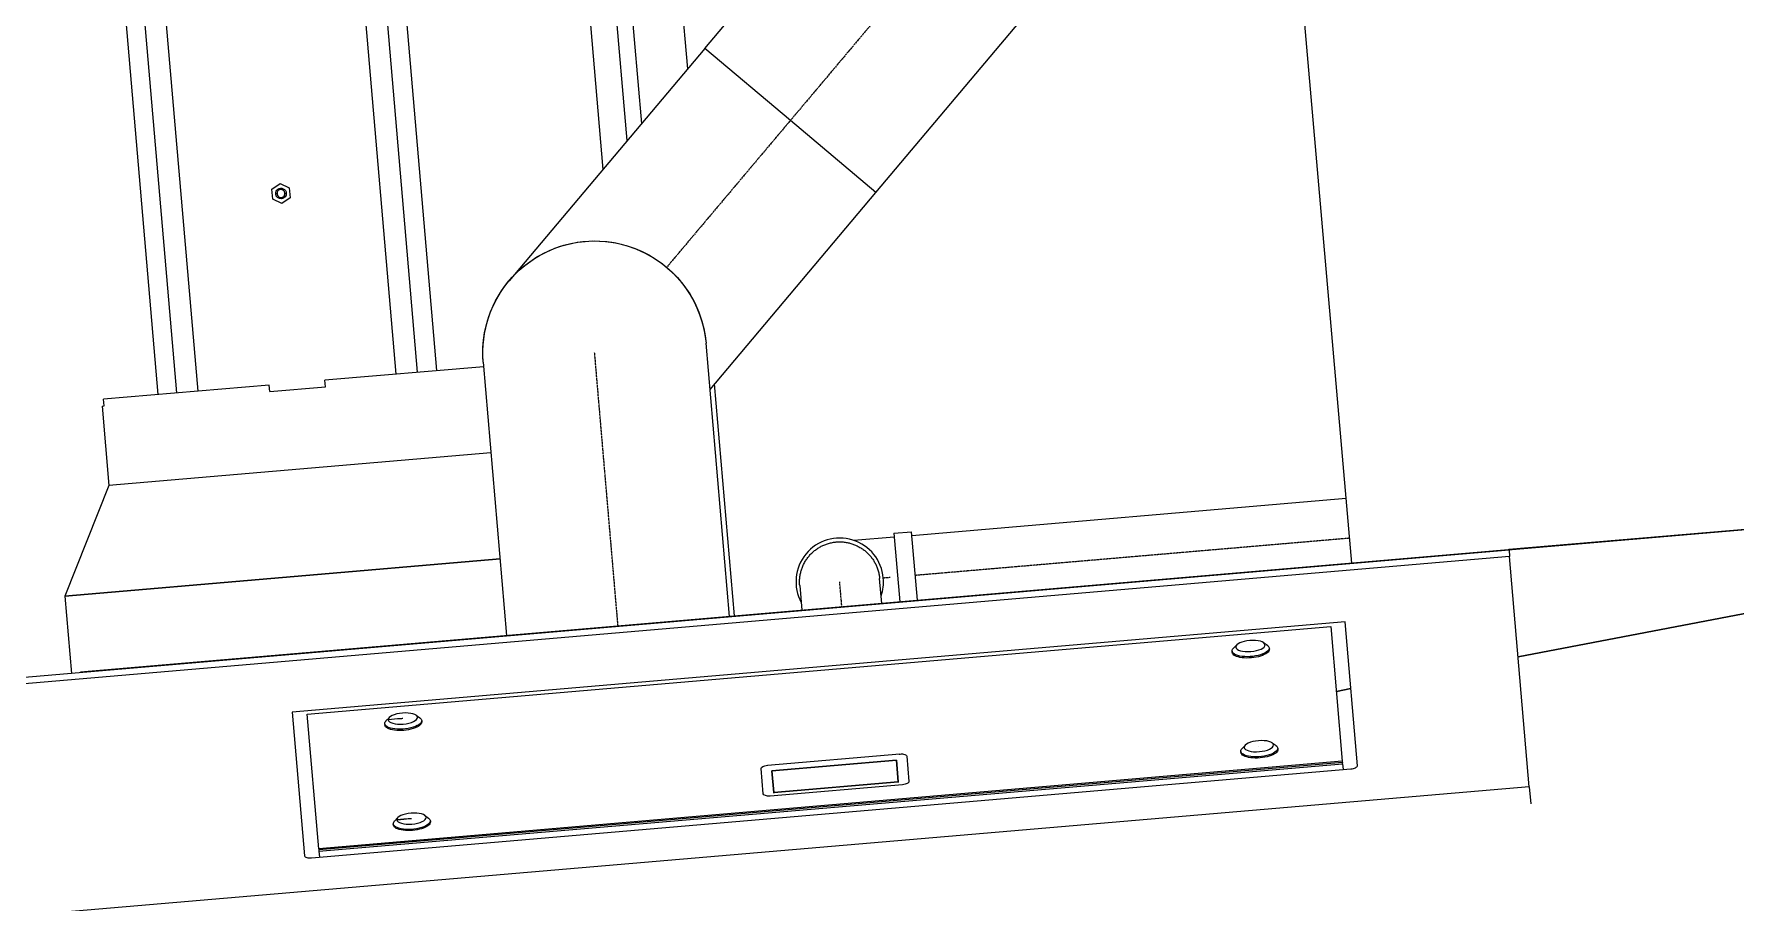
# Model space of a CAD drawing. Header units: millimetres. Extents: x 238021 to 250605, y -32596 to -9848.
# Drawn here: x 244117 to 245398, y -28361 to -27707 of the extents above; entities that cross this region are included whole.
import ezdxf

# ---------------------------------------------------------------- set-up
doc = ezdxf.new("R2010")
doc.units = ezdxf.units.MM
doc.header["$MEASUREMENT"] = 0
doc.linetypes.add('CENTER2', pattern=[1.125, 0.75, -0.125, 0.125, -0.125])
for name, color, linetype in [('Plan-150-SL-B4-250', 14, 'Continuous'), ('Plan-A-FLOR', 192, 'Continuous'), ('Plan-CENTER', 1, 'CENTER2'), ('Plan-RE', 5, 'Continuous')]:
    doc.layers.add(name, color=color, linetype=linetype)
doc.layers.add('Plan-PR-STEL-EQIP-PUMP_3_SEEPEX_BTVE70-24_100-18', color=7, linetype='Continuous', true_color=0x1111d0)
doc.layers.add('Plan-UCD756', color=7, linetype='Continuous', true_color=0xe7f0ff)

# ---------------------------------------------------------------- blocks, each defined once
blk = doc.blocks.new('*U541')
at = {"layer": 'Plan-PR-STEL-EQIP-PUMP_3_SEEPEX_BTVE70-24_100-18', "color": 0, "linetype": 'ByBlock', "lineweight": -2}
for p, q in [((244609.2, -27732.8), (244578.8, -27376.8)), ((244508.9, -27382.7), (244545.4, -27808.6)), ((244563.6, -27786.9), (244528.9, -27381)), ((244574.6, -27773.9), (244540.8, -27380)), ((244389.9, -27962.6), (244341.5, -27397.1)), ((244405.9, -27961.2), (244357.5, -27395.7)), ((244371.7, -27394.5), (244420.1, -27960)), ((244162.1, -27412.4), (244210.6, -27978)), ((244224.8, -27976.7), (244176.4, -27411.2)), ((244240.8, -27975.4), (244192.3, -27409.8)), ((244296.4, -27823.5), (244302.5, -27819.2)), ((244297, -27831), (244296.4, -27823.5)), ((244300.2, -27827), (244299.2, -27827)), ((244302.5, -27819.2), (244309.3, -27822.4)), ((244306.2, -27826.4), (244307.2, -27826.4)), ((244309.3, -27822.4), (244310, -27829.9)), ((244303.8, -27834.2), (244297, -27831)), ((244310, -27829.9), (244303.8, -27834.2)), ((244455.7, -27957), (244336.3, -27967.2)), ((244336.7, -27972.2), (244336.3, -27967.2)), ((244294.4, -27970.8), (244169.7, -27981.5)), ((244294.8, -27975.8), (244294.4, -27970.8)), ((244294.8, -27975.8), (244336.7, -27972.2)), ((244644.5, -28144.6), (244629.5, -27969.9)), ((244168.6, -27986.6), (244170.1, -27986.4)), ((244168.6, -27986.6), (244173.7, -28046.5)), ((244170.1, -27986.4), (244169.7, -27981.5)), ((244461.2, -28021.8), (244173.7, -28046.5)), ((244461.2, -28021.8), (244173.7, -28046.5)), ((244173.7, -28046.5), (244140.6, -28129.7)), ((244468.1, -28101.7), (244140.6, -28129.7)), ((244140.6, -28129.7), (244468.1, -28101.7)), ((244140.6, -28129.7), (244145.6, -28187.8))]:
    blk.add_line(p, q, dxfattribs=at)
at = {"layer": 'Plan-PR-STEL-EQIP-PUMP_3_SEEPEX_BTVE70-24_100-18', "color": 0, "linetype": 'ByBlock', "lineweight": -2, "extrusion": (0, 1.57528e-30, -1)}
for start, end in [(355.1064, 175.1064), (175.1064, 355.1064)]:
    blk.add_arc((-244303.2, -27826.7), 4.01, start, end, dxfattribs=at)
at = {"layer": 'Plan-PR-STEL-EQIP-PUMP_3_SEEPEX_BTVE70-24_100-18', "color": 0, "linetype": 'ByBlock', "lineweight": -2}
for start, end in [(4.8936, 184.8936), (184.8936, 4.8936)]:
    blk.add_arc((244303.2, -27826.7), 3, start, end, dxfattribs=at)
blk = doc.blocks.new('*U546')
at = {"layer": 'Plan-150-SL-B4-250', "color": 0, "linetype": 'ByBlock', "lineweight": -2}
for p, q in [((245398.1, -26796.2), (245440.5, -26745.9)), ((245440.5, -26745.9), (245490.8, -26788.2)), ((245503.6, -26932.2), (245513.2, -26920.8)), ((245266, -26953), (245276, -26941.1)), ((244622.1, -27717.5), (244934.8, -27346.3)), ((244750.8, -27825.9), (245053, -27467.1)), ((244686.5, -27771.7), (244622.1, -27717.5)), ((244750.8, -27825.9), (244686.5, -27771.7))]:
    blk.add_line(p, q, dxfattribs=at)
at = {"layer": 'Plan-CENTER'}
for p, q in [((245394.6, -26931), (245384.8, -26942.6)), ((245042.6, -27348.9), (244686.5, -27771.7))]:
    blk.add_line(p, q, dxfattribs=at)
blk = doc.blocks.new('*U549')
at = {"layer": 'Plan-A-FLOR', "color": 0, "linetype": 'ByBlock', "lineweight": -2}
blk.add_line((245010, -26975.4), (245108.8, -28104.9), dxfattribs=at)
blk = doc.blocks.new('*U555')
at = {"layer": 'Plan-150-SL-B4-250', "color": 0, "linetype": 'ByBlock', "lineweight": -2}
for p, q in [((244622.1, -27717.5), (244474.9, -27892.3)), ((244686.5, -27771.7), (244622.1, -27717.5)), ((244750.8, -27825.9), (244686.5, -27771.7)), ((244626, -27974.1), (244750.8, -27825.9))]:
    blk.add_line(p, q, dxfattribs=at)
at = {"layer": 'Plan-CENTER'}
blk.add_line((244686.5, -27771.7), (244593.4, -27882.2), dxfattribs=at)
blk = doc.blocks.new('*U556')
at = {"layer": 'Plan-150-SL-B4-250', "color": 0, "linetype": 'ByBlock', "lineweight": -2}
for p, q in [((244640.6, -28145), (244623, -27939.3)), ((244455.4, -27953.7), (244473, -28159.3))]:
    blk.add_line(p, q, dxfattribs=at)
at = {"layer": 'Plan-150-SL-B4-250', "color": 0, "linetype": 'ByBlock', "lineweight": -2, "extrusion": (0, 0, -1)}
blk.add_arc((-244539.2, -27946.5), 84.1, 355.1064, 175.1064, dxfattribs=at)
at = {"layer": 'Plan-CENTER'}
blk.add_line((244556.8, -28152.1), (244539.2, -27946.5), dxfattribs=at)
blk = doc.blocks.new('*U557')
at = {"layer": 'Plan-150-SL-B4-250', "color": 0, "linetype": 'ByBlock', "lineweight": -2, "extrusion": (0, 0, -1)}
for start, end in [(355.1064, 90), (90, 175.1064)]:
    blk.add_arc((-244539.2, -27946.5), 84.1, start, end, dxfattribs=at)
blk = doc.blocks.new('*U559')
at = {"layer": 'Plan-CENTER'}
blk.add_line((244725.2, -28137.7), (244723.6, -28118.9), dxfattribs=at)
at = {"layer": 'Plan-RE', "color": 0, "linetype": 'ByBlock', "lineweight": -2}
for p, q in [((244693.5, -28121.6), (244695.1, -28140.3)), ((244755.2, -28135.1), (244753.6, -28116.4))]:
    blk.add_line(p, q, dxfattribs=at)
for start, end in [(4.8936, 208.4501), (341.3372, 4.8936)]:
    blk.add_arc((244723.6, -28118.9), 32.9, start, end, dxfattribs=at)
blk.add_open_spline([(244693.5, -28121.6), (244693.4, -28120.7), (244693.4, -28119.7), (244693.4, -28117.7), (244693.5, -28116.7), (244693.7, -28114.7), (244693.9, -28113.7), (244694.3, -28111.7), (244694.6, -28110.8), (244695.1, -28109), (244695.4, -28108.1), (244696.2, -28106.2), (244696.7, -28105.3), (244697.7, -28103.5), (244698.2, -28102.7), (244699.3, -28101), (244699.9, -28100.3), (244701.1, -28098.8), (244701.8, -28098.1), (244703.2, -28096.7), (244704, -28096.1), (244705.5, -28094.8), (244706.4, -28094.2), (244708, -28093.1), (244708.9, -28092.6), (244710.5, -28091.8), (244711.4, -28091.4), (244713.3, -28090.6), (244714.2, -28090.3), (244716.2, -28089.7), (244717.2, -28089.5), (244719.1, -28089.1), (244720.1, -28089), (244721, -28088.9), (244721.9, -28088.9), (244722.9, -28088.8), (244724.9, -28088.8), (244725.9, -28088.9), (244727.9, -28089.1), (244728.9, -28089.3), (244730.9, -28089.7), (244731.8, -28090), (244733.6, -28090.5), (244734.5, -28090.9), (244736.3, -28091.6), (244737.2, -28092.1), (244739, -28093.1), (244739.9, -28093.6), (244741.5, -28094.7), (244742.3, -28095.3), (244743.7, -28096.5), (244744.4, -28097.2), (244745.8, -28098.6), (244746.5, -28099.4), (244747.8, -28100.9), (244748.4, -28101.8), (244749.4, -28103.4), (244749.9, -28104.3), (244750.8, -28105.9), (244751.2, -28106.8), (244751.9, -28108.7), (244752.3, -28109.6), (244752.8, -28111.6), (244753.1, -28112.6), (244753.4, -28114.5), (244753.6, -28115.5), (244753.6, -28116.4)], degree=3, knots=[134.217306, 134.217306, 134.217306, 134.217306, 137.014324, 137.014324, 139.811342, 139.811342, 142.608361, 142.608361, 145.405379, 145.405379, 148.199073, 148.199073, 150.992766, 150.992766, 153.78646, 153.78646, 156.580153, 156.580153, 159.372101, 159.372101, 162.164048, 162.164048, 164.955995, 164.955995, 167.747942, 167.747942, 170.538979, 170.538979, 173.330015, 173.330015, 176.121052, 176.121052, 178.912089, 178.912089, 178.912089, 181.703125, 181.703125, 184.494162, 184.494162, 187.285198, 187.285198, 190.076235, 190.076235, 192.868182, 192.868182, 195.660129, 195.660129, 198.452076, 198.452076, 201.244024, 201.244024, 204.037717, 204.037717, 206.831411, 206.831411, 209.625104, 209.625104, 212.418798, 212.418798, 215.215816, 215.215816, 218.012835, 218.012835, 220.809853, 220.809853, 223.606871, 223.606871, 223.606871, 223.606871], dxfattribs=at)
blk = doc.blocks.new('*U560')
at = {"layer": 'Plan-CENTER'}
blk.add_line((244761.5, -28115.7), (244756.4, -28116.1), dxfattribs=at)
at = {"layer": 'Plan-RE', "color": 0, "linetype": 'ByBlock', "lineweight": -2}
for p, q in [((244764.3, -28082.4), (244777.7, -28081.3)), ((244764.3, -28082.4), (244768.8, -28134)), ((244782.1, -28132.8), (244777.7, -28081.3)), ((244764.6, -28085.2), (244734.1, -28087.8))]:
    blk.add_line(p, q, dxfattribs=at)
blk = doc.blocks.new('*U562')
at = {"layer": 'Plan-CENTER'}
blk.add_line((245107.2, -28086.1), (244780.5, -28114.1), dxfattribs=at)
at = {"layer": 'Plan-RE', "color": 0, "linetype": 'ByBlock', "lineweight": -2}
blk.add_line((244777.9, -28084), (245104.6, -28056), dxfattribs=at)
blk = doc.blocks.new('*U563')
at = {"layer": 'Plan-UCD756', "color": 0, "linetype": 'ByBlock', "lineweight": -2}
for p, q in [((244152.3, -28186.8), (246002.7, -28028.3)), ((246002.7, -28028.3), (244152.3, -28186.8)), ((246002.7, -28028.3), (245227.1, -28094.7)), ((245227.1, -28094.7), (246002.7, -28028.3)), ((245234, -28175.3), (246002.7, -28028.3)), ((246002.7, -28028.3), (245234, -28175.3)), ((245227.2, -28095.2), (241247.7, -28435.9)), ((245227.2, -28095.2), (245227.6, -28099.9)), ((245227.6, -28099.9), (241248.1, -28440.6)), ((245242.4, -28273.2), (245227.6, -28099.9)), ((245103.8, -28149.1), (244311.7, -28217)), ((244322.9, -28218.5), (245093.1, -28152.6)), ((245093.1, -28152.6), (245101.7, -28253.9)), ((245113.1, -28257.4), (245103.8, -28149.1)), ((245018.9, -28171.1), (245019, -28172)), ((245022.4, -28166.4), (245019.9, -28168.9)), ((245042.5, -28164.6), (245045.4, -28166.7)), ((245046.8, -28168.7), (245046.9, -28169.7)), ((244152.3, -28187.2), (244152.3, -28186.8)), ((244152.3, -28186.8), (244152.3, -28187.2)), ((245097.3, -28201.4), (245108.1, -28199.3)), ((245108.1, -28199.3), (245097.3, -28201.4)), ((244311.7, -28217), (244321, -28325.2)), ((244331.6, -28319.8), (244322.9, -28218.5)), ((244384.8, -28221), (244382.2, -28223.5)), ((244404.8, -28219.2), (244407.7, -28221.3)), ((244409.1, -28223.3), (244409.2, -28224.3)), ((244381.2, -28225.7), (244381.3, -28226.6)), ((244669.2, -28257), (244768.9, -28248.4)), ((244768.9, -28249), (244768.9, -28248.4)), ((245025.3, -28246.5), (245025.4, -28247.4)), ((245028.9, -28241.8), (245026.3, -28244.3)), ((245048.9, -28240), (245051.9, -28242.1)), ((245053.2, -28244.1), (245053.3, -28245.1)), ((244326.1, -28326.7), (245108.3, -28259.7)), ((245101.7, -28253.9), (244331.6, -28319.8)), ((245101.8, -28254.8), (244331.6, -28320.7)), ((245101.8, -28254.8), (244331.6, -28320.7)), ((244331.7, -28321.7), (245101.9, -28255.8)), ((244666.1, -28278.5), (244664.4, -28259.4)), ((244669.3, -28257.5), (244669.2, -28257)), ((244672.6, -28261.2), (244766.3, -28253.1)), ((244766.3, -28253.1), (244672.6, -28261.2)), ((244674, -28277.4), (244672.6, -28261.2)), ((244672.6, -28261.2), (244674, -28277.4)), ((244766.3, -28253.1), (244767.7, -28269.4)), ((244767.7, -28269.4), (244766.3, -28253.1)), ((244774, -28250), (244775.7, -28269.1)), ((245101.7, -28253.9), (245101.8, -28254.8)), ((245101.9, -28255.8), (245101.8, -28254.8)), ((245101.9, -28255.8), (245102.3, -28260.2)), ((245242.4, -28273.2), (241263, -28613.9)), ((244770.9, -28271.6), (244671.2, -28280.1)), ((244767.7, -28269.4), (244674, -28277.4)), ((244674, -28277.4), (244767.7, -28269.4)), ((244767.7, -28269.4), (244767.7, -28269.9)), ((244767.7, -28269.9), (244767.7, -28269.4)), ((245242.4, -28273.2), (245243.5, -28286)), ((244674.1, -28277.9), (244674, -28277.4)), ((244674, -28277.4), (244674.1, -28277.9)), ((244391.2, -28296.3), (244388.7, -28298.9)), ((244411.3, -28294.6), (244414.2, -28296.7)), ((244415.6, -28298.7), (244415.6, -28299.6)), ((244387.7, -28301.1), (244387.7, -28302)), ((244331.6, -28319.8), (244331.6, -28320.7)), ((244331.6, -28320.7), (244331.7, -28321.7)), ((244331.7, -28321.7), (244332.1, -28326.2))]:
    blk.add_line(p, q, dxfattribs=at)
at = {"layer": 'Plan-UCD756', "color": 0, "linetype": 'ByBlock', "lineweight": -2, "extrusion": (0, 0, -1)}
for centre, major_axis, ratio, start_param, end_param in [((245032.8, -28169.9), (13.9, 1.2), 0.374607, 0, 3.557742), ((245032.8, -28169.9), (13.9, 1.2), 0.374607, 0, 3.557742), ((245032.9, -28170.9), (13.9, 1.2), 0.374607, 0, 3.141593), ((245032.6, -28167.2), (0.0000867, 0.0000074), 0.374607, 0, 6.283185), ((245032.8, -28169.9), (13.9, 1.2), 0.374607, 5.867036, 6.283185), ((245032.8, -28169.9), (13.9, 1.2), 0.374607, 5.867036, 6.283185), ((244395.2, -28224.5), (13.9, 1.2), 0.374607, 0, 3.557742), ((244395.2, -28224.5), (13.9, 1.2), 0.374607, 0, 3.557742), ((244394.9, -28221.8), (0.0000867, 0.0000074), 0.374607, 0, 6.283185), ((244395.2, -28224.5), (13.9, 1.2), 0.374607, 5.867036, 6.283185), ((244395.2, -28224.5), (13.9, 1.2), 0.374607, 5.867036, 6.283185), ((244769.1, -28250.5), (-4.98, -0.43), 0.404209, 1.570796, 3.141593), ((245039, -28242.6), (0.0000867, 0.0000074), 0.374607, 0, 6.283185), ((245039.3, -28245.3), (13.9, 1.2), 0.374607, 5.867036, 6.283185), ((245039.3, -28245.3), (13.9, 1.2), 0.374607, 5.867036, 6.283185), ((244669.4, -28259), (-4.98, -0.43), 0.404209, 0, 1.570796), ((244770.7, -28269.6), (-4.98, -0.43), 0.404209, -3.141593, -1.570796), ((244671.1, -28278.1), (-4.98, -0.43), 0.404209, 4.712389, 6.283185), ((244401.6, -28299.9), (13.9, 1.2), 0.374607, 0, 3.557742), ((244401.6, -28299.9), (13.9, 1.2), 0.374607, 0, 3.557742), ((244401.7, -28300.8), (13.9, 1.2), 0.374607, 0, 3.141593), ((244401.4, -28297.2), (0.0000867, 0.0000074), 0.374607, 0, 6.283185), ((244401.6, -28299.9), (13.9, 1.2), 0.374607, 5.867036, 6.283185), ((244401.6, -28299.9), (13.9, 1.2), 0.374607, 5.867036, 6.283185)]:
    blk.add_ellipse(centre, major_axis=major_axis, ratio=ratio, start_param=start_param, end_param=end_param, dxfattribs=at)
for centre in [(245032.6, -28167.2), (245032.6, -28167.2), (244394.9, -28221.8), (244394.9, -28221.8), (245039, -28242.6), (245039, -28242.6), (244401.4, -28297.1), (244401.4, -28297.1)]:
    blk.add_ellipse(centre, major_axis=(11, 0.9), ratio=0.374607, dxfattribs=at)
at = {"layer": 'Plan-UCD756', "color": 0, "linetype": 'ByBlock', "lineweight": -2, "extrusion": (-2.8894e-17, 3.37474e-16, -1)}
blk.add_ellipse((244395.2, -28225.5), major_axis=(13.9, 1.2), ratio=0.374607, start_param=0, end_param=3.141593, dxfattribs=at)
at = {"layer": 'Plan-UCD756', "color": 0, "linetype": 'ByBlock', "lineweight": -2, "extrusion": (2.88946e-17, -3.37481e-16, -1)}
blk.add_ellipse((245039.3, -28245.3), major_axis=(13.9, 1.2), ratio=0.374607, start_param=0, end_param=3.557742, dxfattribs=at)
at = {"layer": 'Plan-UCD756', "color": 0, "linetype": 'ByBlock', "lineweight": -2, "extrusion": (-2.88946e-17, 3.37481e-16, -1)}
blk.add_ellipse((245039.3, -28245.3), major_axis=(13.9, 1.2), ratio=0.374607, start_param=0, end_param=3.557742, dxfattribs=at)
at = {"layer": 'Plan-UCD756', "color": 0, "linetype": 'ByBlock', "lineweight": -2, "extrusion": (2.8894e-17, -3.37474e-16, -1)}
blk.add_ellipse((245039.4, -28246.2), major_axis=(13.9, 1.2), ratio=0.374607, start_param=0, end_param=3.141593, dxfattribs=at)
at = {"layer": 'Plan-UCD756', "color": 0, "linetype": 'ByBlock', "lineweight": -2}
for points, knots in [([(244394.9, -28221.8), (244394.9, -28221.8), (244394.8, -28221.8), (244394.8, -28221.8), (244394.5, -28221.8), (244394.1, -28221.8), (244393.8, -28221.9), (244393.8, -28221.9), (244393.8, -28221.9), (244393.8, -28221.9), (244393.8, -28221.9), (244393.8, -28221.9), (244393.8, -28221.9), (244393.8, -28221.9), (244393.8, -28221.9), (244393.7, -28221.9), (244393.7, -28221.9), (244393.7, -28221.9), (244393.7, -28221.9), (244393.7, -28221.9), (244393.7, -28221.9), (244393.7, -28221.9), (244393.7, -28221.9), (244393.7, -28221.9), (244393.7, -28221.9), (244393.7, -28221.9), (244393.7, -28221.9), (244393.7, -28221.9), (244393.7, -28221.9), (244393.6, -28221.9), (244393.6, -28221.9), (244393.6, -28221.9), (244393.6, -28221.9), (244393.6, -28221.9), (244393.6, -28221.9), (244393.6, -28221.9), (244393.6, -28221.9), (244393.6, -28221.9), (244393.6, -28221.9), (244393.6, -28221.9), (244393.6, -28221.9), (244393.6, -28221.9), (244393.6, -28221.9), (244393.6, -28221.9), (244393.5, -28221.9), (244393.5, -28221.9), (244393.5, -28221.9), (244393.5, -28221.9), (244393.5, -28221.9), (244393.5, -28221.9), (244393.5, -28221.9), (244393.5, -28221.9), (244393.5, -28221.9), (244393.5, -28221.9), (244393.5, -28221.9), (244393.5, -28221.9), (244393.5, -28221.9), (244393.5, -28221.9), (244393.4, -28221.9), (244393.4, -28221.9), (244393.4, -28221.9), (244393.4, -28221.9), (244393.4, -28221.9), (244393.4, -28221.9), (244393.4, -28221.9), (244393.4, -28221.9), (244393.4, -28221.9), (244393.4, -28221.9), (244393.4, -28221.9), (244393.4, -28221.9), (244393.4, -28221.9), (244393.4, -28221.9), (244393.4, -28221.9), (244393.3, -28221.9), (244393.3, -28221.9), (244393.3, -28221.9), (244393.3, -28221.9), (244393.3, -28221.9), (244393.3, -28221.9), (244393.3, -28221.9), (244393.3, -28221.9), (244393.3, -28221.9), (244393.3, -28221.9), (244393.3, -28221.9), (244393.3, -28221.9), (244393.3, -28221.9), (244393.3, -28221.9), (244393.2, -28221.9), (244393.2, -28221.9), (244393.2, -28221.9), (244393.2, -28221.9), (244393.2, -28221.9), (244393.2, -28221.9), (244393.2, -28221.9), (244393.2, -28221.9), (244393.2, -28221.9), (244393.2, -28221.9), (244393.2, -28221.9), (244393.2, -28221.9), (244393.2, -28221.9), (244393.2, -28221.9), (244393.2, -28221.9), (244393.1, -28221.9), (244393.1, -28221.9), (244393.1, -28221.9), (244393.1, -28221.9), (244390.1, -28222.2), (244387, -28222.4), (244384, -28222.7)], [-0.999984, -0.999984, -0.999984, -0.999984, -0.980699, -0.980699, -0.980699, -0.797285, -0.797285, -0.797285, -0.793557, -0.793557, -0.793557, -0.789826, -0.789826, -0.789826, -0.786093, -0.786093, -0.786093, -0.782358, -0.782358, -0.782358, -0.778621, -0.778621, -0.778621, -0.774882, -0.774882, -0.774882, -0.771141, -0.771141, -0.771141, -0.767398, -0.767398, -0.767398, -0.763652, -0.763652, -0.763652, -0.759905, -0.759905, -0.759905, -0.756156, -0.756156, -0.756156, -0.752404, -0.752404, -0.752404, -0.74865, -0.74865, -0.74865, -0.744895, -0.744895, -0.744895, -0.741137, -0.741137, -0.741137, -0.737376, -0.737376, -0.737376, -0.733614, -0.733614, -0.733614, -0.729849, -0.729849, -0.729849, -0.726081, -0.726081, -0.726081, -0.722312, -0.722312, -0.722312, -0.718539, -0.718539, -0.718539, -0.714765, -0.714765, -0.714765, -0.710987, -0.710987, -0.710987, -0.707207, -0.707207, -0.707207, -0.703424, -0.703424, -0.703424, -0.699638, -0.699638, -0.699638, -0.695849, -0.695849, -0.695849, -0.692058, -0.692058, -0.692058, -0.688263, -0.688263, -0.688263, -0.684464, -0.684464, -0.684464, -0.680662, -0.680662, -0.680662, -0.676857, -0.676857, -0.676857, -0.673048, -0.673048, -0.673048, 1.000016, 1.000016, 1.000016, 1.000016]), ([(245108.3, -28259.7), (245108.9, -28259.7), (245109.6, -28259.6), (245110.8, -28259.2), (245111.3, -28259.1), (245112.2, -28258.6), (245112.5, -28258.4), (245113, -28257.9), (245113.1, -28257.7), (245113.1, -28257.4)], [-0.6593221, -0.6593221, -0.6593221, -0.6593221, -0.5242396, -0.5242396, -0.3773226, -0.3773226, -0.1986373, -0.1986373, 0, 0, 0, 0]), ([(244401.4, -28297.2), (244401.4, -28297.2), (244401.4, -28297.2), (244401.4, -28297.2), (244401.3, -28297.2), (244401.2, -28297.2), (244401.1, -28297.2), (244399.6, -28297.3), (244398.1, -28297.4), (244396.6, -28297.6), (244396.6, -28297.6), (244396.6, -28297.6), (244396.6, -28297.6), (244396.6, -28297.6), (244396.6, -28297.6), (244396.5, -28297.6), (244396.5, -28297.6), (244396.5, -28297.6), (244396.5, -28297.6), (244396.5, -28297.6), (244396.5, -28297.6), (244396.5, -28297.6), (244396.5, -28297.6), (244396.4, -28297.6), (244396.4, -28297.6), (244396.4, -28297.6), (244396.4, -28297.6), (244396.4, -28297.6), (244396.4, -28297.6), (244396.4, -28297.6), (244396.3, -28297.6), (244396.3, -28297.6), (244396.3, -28297.6), (244396.3, -28297.6), (244396.3, -28297.6), (244396.3, -28297.6), (244396.3, -28297.6), (244396.2, -28297.6), (244396.2, -28297.6), (244396.2, -28297.6), (244396.2, -28297.6), (244396.2, -28297.6), (244396.2, -28297.6), (244396.2, -28297.6), (244396.1, -28297.6), (244396.1, -28297.6), (244396.1, -28297.6), (244396.1, -28297.6), (244396.1, -28297.6), (244396.1, -28297.6), (244396.1, -28297.6), (244396, -28297.6), (244396, -28297.6), (244396, -28297.6), (244396, -28297.6), (244396, -28297.6), (244396, -28297.6), (244396, -28297.6), (244395.9, -28297.6), (244395.9, -28297.6), (244395.9, -28297.6), (244395.9, -28297.6), (244395.9, -28297.6), (244395.9, -28297.6), (244395.9, -28297.6), (244395.8, -28297.6), (244395.8, -28297.6), (244395.8, -28297.6), (244395.8, -28297.6), (244395.8, -28297.6), (244395.8, -28297.6), (244395.8, -28297.6), (244395.7, -28297.6), (244395.7, -28297.6), (244395.7, -28297.6), (244395.7, -28297.6), (244395.7, -28297.6), (244395.7, -28297.6), (244395.7, -28297.6), (244395.6, -28297.6), (244395.6, -28297.6), (244395.6, -28297.6), (244395.6, -28297.6), (244395.6, -28297.6), (244395.6, -28297.6), (244395.6, -28297.6), (244395.5, -28297.7), (244395.5, -28297.7), (244395.5, -28297.7), (244395.5, -28297.7), (244395.5, -28297.7), (244395.5, -28297.7), (244395.5, -28297.7), (244395.4, -28297.7), (244395.4, -28297.7), (244395.4, -28297.7), (244395.4, -28297.7), (244395.4, -28297.7), (244395.4, -28297.7), (244395.4, -28297.7), (244395.3, -28297.7), (244395.3, -28297.7), (244395.3, -28297.7), (244395.3, -28297.7), (244395.3, -28297.7), (244395.3, -28297.7), (244395.3, -28297.7), (244395.2, -28297.7), (244395.2, -28297.7), (244395.2, -28297.7), (244395.2, -28297.7), (244395.2, -28297.7), (244395.2, -28297.7), (244395.2, -28297.7), (244395.1, -28297.7), (244395.1, -28297.7), (244395.1, -28297.7), (244395.1, -28297.7), (244395.1, -28297.7), (244395.1, -28297.7), (244395.1, -28297.7), (244395, -28297.7), (244395, -28297.7), (244395, -28297.7), (244395, -28297.7), (244395, -28297.7), (244395, -28297.7), (244395, -28297.7), (244394.9, -28297.7), (244394.9, -28297.7), (244394.9, -28297.7), (244394.9, -28297.7), (244394.9, -28297.7), (244394.9, -28297.7), (244394.9, -28297.7), (244394.8, -28297.7), (244394.8, -28297.7), (244394.8, -28297.7), (244394.8, -28297.7), (244394.8, -28297.7), (244394.8, -28297.7), (244394.8, -28297.7), (244394.7, -28297.7), (244394.7, -28297.7), (244394.7, -28297.7), (244394.7, -28297.7), (244394.7, -28297.7), (244394.7, -28297.7), (244394.7, -28297.7), (244394.6, -28297.7), (244394.6, -28297.7), (244394.6, -28297.7), (244394.6, -28297.7), (244394.6, -28297.7), (244394.6, -28297.7), (244394.6, -28297.7), (244394.5, -28297.7), (244394.5, -28297.7), (244394.5, -28297.7), (244394.5, -28297.7), (244394.5, -28297.7), (244394.5, -28297.7), (244394.5, -28297.7), (244394.4, -28297.7), (244394.4, -28297.7), (244394.4, -28297.7), (244394.4, -28297.7), (244394.4, -28297.7), (244394.4, -28297.7), (244394.4, -28297.8), (244394.3, -28297.8), (244394.3, -28297.8), (244394.3, -28297.8), (244394.3, -28297.8), (244394.3, -28297.8), (244394.3, -28297.8), (244394.3, -28297.8), (244394.2, -28297.8), (244394.2, -28297.8), (244394.2, -28297.8), (244394.2, -28297.8), (244394.2, -28297.8), (244394.2, -28297.8), (244394.2, -28297.8), (244394.1, -28297.8), (244394.1, -28297.8), (244394.1, -28297.8), (244394.1, -28297.8), (244394.1, -28297.8), (244394.1, -28297.8), (244394.1, -28297.8), (244394, -28297.8), (244394, -28297.8), (244394, -28297.8), (244394, -28297.8), (244394, -28297.8), (244394, -28297.8), (244394, -28297.8), (244393.9, -28297.8), (244393.9, -28297.8), (244393.9, -28297.8), (244393.9, -28297.8), (244393.9, -28297.8), (244393.9, -28297.8), (244393.9, -28297.8), (244393.8, -28297.8), (244393.8, -28297.8), (244393.8, -28297.8), (244393.8, -28297.8), (244393.8, -28297.8), (244393.8, -28297.8), (244393.8, -28297.8), (244393.7, -28297.8), (244393.7, -28297.8), (244393.7, -28297.8), (244393.7, -28297.8), (244393.7, -28297.8), (244393.7, -28297.8), (244393.7, -28297.8), (244393.6, -28297.8), (244393.6, -28297.8), (244393.6, -28297.8), (244393.6, -28297.8), (244393.6, -28297.8), (244393.6, -28297.8), (244393.6, -28297.8), (244393.5, -28297.8), (244393.5, -28297.8), (244393.5, -28297.8), (244393.5, -28297.8), (244393.5, -28297.8), (244393.5, -28297.8), (244393.5, -28297.8), (244393.4, -28297.8), (244393.4, -28297.8), (244393.4, -28297.8), (244393.4, -28297.8), (244393.4, -28297.8), (244393.4, -28297.8), (244393.4, -28297.8), (244393.3, -28297.8), (244393.3, -28297.8), (244393.3, -28297.8), (244393.3, -28297.8), (244393.3, -28297.8), (244393.3, -28297.8), (244393.3, -28297.8), (244393.2, -28297.8), (244393.2, -28297.8), (244393.2, -28297.8), (244393.2, -28297.9), (244393.2, -28297.9), (244393.2, -28297.9), (244393.2, -28297.9), (244393.1, -28297.9), (244393.1, -28297.9), (244393.1, -28297.9), (244393.1, -28297.9), (244393.1, -28297.9), (244393.1, -28297.9), (244393.1, -28297.9), (244393, -28297.9), (244393, -28297.9), (244393, -28297.9), (244393, -28297.9), (244393, -28297.9), (244393, -28297.9), (244392.9, -28297.9), (244392.9, -28297.9), (244392.9, -28297.9), (244392.9, -28297.9), (244392.9, -28297.9), (244392.9, -28297.9), (244392.9, -28297.9), (244392.8, -28297.9), (244392.8, -28297.9), (244392.8, -28297.9), (244392.8, -28297.9), (244392.8, -28297.9), (244392.8, -28297.9), (244392.8, -28297.9), (244392.7, -28297.9), (244392.7, -28297.9), (244392.7, -28297.9), (244392.7, -28297.9), (244392.7, -28297.9), (244392.7, -28297.9), (244392.7, -28297.9), (244392.6, -28297.9), (244392.6, -28297.9), (244392.6, -28297.9), (244392.6, -28297.9), (244392.6, -28297.9), (244392.6, -28297.9), (244392.6, -28297.9), (244392.5, -28297.9), (244392.5, -28297.9), (244392.5, -28297.9), (244392.5, -28297.9), (244392.5, -28297.9), (244392.5, -28297.9), (244392.5, -28297.9), (244392.4, -28297.9), (244392.4, -28297.9), (244392.4, -28297.9), (244392.4, -28297.9), (244392.4, -28297.9), (244392.4, -28297.9), (244392.4, -28297.9), (244392.3, -28297.9), (244392.3, -28297.9), (244392.3, -28297.9), (244392.3, -28297.9), (244392.3, -28297.9), (244392.3, -28297.9), (244392.2, -28297.9), (244392.2, -28297.9), (244392.2, -28297.9), (244392.2, -28297.9), (244392.2, -28297.9), (244392.2, -28297.9), (244392.2, -28297.9), (244392.1, -28297.9), (244392.1, -28297.9), (244392.1, -28297.9), (244392.1, -28297.9), (244392.1, -28297.9), (244392.1, -28297.9), (244392.1, -28297.9), (244392, -28297.9), (244392, -28298), (244392, -28298), (244392, -28298), (244392, -28298), (244392, -28298), (244392, -28298), (244391.9, -28298), (244391.9, -28298), (244391.9, -28298), (244391.9, -28298), (244391.9, -28298), (244391.9, -28298), (244391.8, -28298), (244391.8, -28298), (244391.8, -28298), (244391.8, -28298), (244391.8, -28298), (244391.8, -28298), (244391.8, -28298), (244391.7, -28298), (244391.7, -28298), (244391.7, -28298), (244391.7, -28298), (244391.7, -28298), (244391.7, -28298), (244391.7, -28298), (244391.6, -28298), (244391.6, -28298), (244391.6, -28298), (244391.6, -28298), (244391.6, -28298), (244391.6, -28298), (244391.6, -28298), (244391.5, -28298), (244391.5, -28298), (244391.5, -28298), (244391.5, -28298), (244391.5, -28298), (244391.5, -28298), (244391.4, -28298), (244391.4, -28298), (244391.4, -28298), (244391.4, -28298), (244391.4, -28298), (244391.4, -28298), (244391.4, -28298), (244391.3, -28298), (244391.3, -28298), (244391.3, -28298), (244391.3, -28298), (244391.3, -28298), (244391.3, -28298), (244391.3, -28298), (244391.2, -28298), (244391.2, -28298), (244391.2, -28298), (244391.2, -28298), (244391.2, -28298), (244391.2, -28298), (244391.2, -28298), (244391.1, -28298), (244391.1, -28298), (244391.1, -28298), (244391.1, -28298), (244391.1, -28298), (244391.1, -28298), (244391.1, -28298), (244391, -28298), (244391, -28298), (244391, -28298), (244391, -28298), (244391, -28298), (244391, -28298), (244391, -28298), (244390.9, -28298), (244390.9, -28298), (244390.9, -28298), (244390.9, -28298), (244390.9, -28298), (244390.9, -28298), (244390.9, -28298.1), (244390.8, -28298.1), (244390.8, -28298.1), (244390.8, -28298.1), (244390.8, -28298.1), (244390.8, -28298.1), (244390.8, -28298.1), (244390.8, -28298.1), (244390.7, -28298.1), (244390.7, -28298.1), (244390.7, -28298.1), (244390.7, -28298.1), (244390.7, -28298.1), (244390.7, -28298.1), (244390.7, -28298.1), (244390.6, -28298.1), (244390.6, -28298.1), (244390.6, -28298.1), (244390.6, -28298.1), (244390.6, -28298.1), (244390.6, -28298.1), (244390.6, -28298.1), (244390.5, -28298.1), (244390.5, -28298.1), (244390.5, -28298.1), (244390.5, -28298.1), (244390.5, -28298.1), (244390.5, -28298.1), (244390.5, -28298.1), (244390.4, -28298.1), (244390.4, -28298.1), (244390.4, -28298.1)], [-0.999984, -0.999984, -0.999984, -0.999984, -0.997065, -0.997065, -0.997065, -0.946438, -0.946438, -0.946438, -0.135509, -0.135509, -0.135509, -0.127777, -0.127777, -0.127777, -0.120045, -0.120045, -0.120045, -0.112311, -0.112311, -0.112311, -0.104575, -0.104575, -0.104575, -0.096838, -0.096838, -0.096838, -0.089099, -0.089099, -0.089099, -0.081359, -0.081359, -0.081359, -0.073617, -0.073617, -0.073617, -0.065873, -0.065873, -0.065873, -0.058128, -0.058128, -0.058128, -0.050382, -0.050382, -0.050382, -0.042634, -0.042634, -0.042634, -0.034884, -0.034884, -0.034884, -0.027133, -0.027133, -0.027133, -0.01938, -0.01938, -0.01938, -0.011625, -0.011625, -0.011625, -0.003869, -0.003869, -0.003869, 0.003889, 0.003889, 0.003889, 0.011649, 0.011649, 0.011649, 0.01941, 0.01941, 0.01941, 0.027173, 0.027173, 0.027173, 0.034937, 0.034937, 0.034937, 0.042704, 0.042704, 0.042704, 0.050472, 0.050472, 0.050472, 0.058242, 0.058242, 0.058242, 0.066013, 0.066013, 0.066013, 0.073787, 0.073787, 0.073787, 0.081562, 0.081562, 0.081562, 0.089339, 0.089339, 0.089339, 0.097119, 0.097119, 0.097119, 0.1049, 0.1049, 0.1049, 0.112682, 0.112682, 0.112682, 0.120467, 0.120467, 0.120467, 0.128254, 0.128254, 0.128254, 0.136043, 0.136043, 0.136043, 0.143834, 0.143834, 0.143834, 0.151627, 0.151627, 0.151627, 0.159422, 0.159422, 0.159422, 0.167219, 0.167219, 0.167219, 0.175018, 0.175018, 0.175018, 0.18282, 0.18282, 0.18282, 0.190624, 0.190624, 0.190624, 0.19843, 0.19843, 0.19843, 0.206238, 0.206238, 0.206238, 0.214049, 0.214049, 0.214049, 0.221862, 0.221862, 0.221862, 0.229678, 0.229678, 0.229678, 0.237496, 0.237496, 0.237496, 0.245316, 0.245316, 0.245316, 0.253139, 0.253139, 0.253139, 0.260965, 0.260965, 0.260965, 0.268793, 0.268793, 0.268793, 0.276625, 0.276625, 0.276625, 0.284458, 0.284458, 0.284458, 0.292295, 0.292295, 0.292295, 0.300135, 0.300135, 0.300135, 0.307977, 0.307977, 0.307977, 0.315822, 0.315822, 0.315822, 0.323671, 0.323671, 0.323671, 0.331522, 0.331522, 0.331522, 0.339377, 0.339377, 0.339377, 0.347235, 0.347235, 0.347235, 0.355096, 0.355096, 0.355096, 0.362961, 0.362961, 0.362961, 0.370829, 0.370829, 0.370829, 0.3787, 0.3787, 0.3787, 0.386575, 0.386575, 0.386575, 0.394454, 0.394454, 0.394454, 0.402337, 0.402337, 0.402337, 0.410223, 0.410223, 0.410223, 0.418113, 0.418113, 0.418113, 0.426007, 0.426007, 0.426007, 0.433905, 0.433905, 0.433905, 0.441807, 0.441807, 0.441807, 0.449713, 0.449713, 0.449713, 0.457624, 0.457624, 0.457624, 0.465538, 0.465538, 0.465538, 0.473458, 0.473458, 0.473458, 0.481382, 0.481382, 0.481382, 0.48931, 0.48931, 0.48931, 0.497243, 0.497243, 0.497243, 0.505181, 0.505181, 0.505181, 0.513124, 0.513124, 0.513124, 0.521072, 0.521072, 0.521072, 0.529024, 0.529024, 0.529024, 0.536982, 0.536982, 0.536982, 0.544946, 0.544946, 0.544946, 0.552914, 0.552914, 0.552914, 0.560888, 0.560888, 0.560888, 0.568868, 0.568868, 0.568868, 0.576853, 0.576853, 0.576853, 0.584843, 0.584843, 0.584843, 0.59284, 0.59284, 0.59284, 0.600842, 0.600842, 0.600842, 0.608851, 0.608851, 0.608851, 0.616865, 0.616865, 0.616865, 0.624886, 0.624886, 0.624886, 0.632913, 0.632913, 0.632913, 0.640946, 0.640946, 0.640946, 0.648985, 0.648985, 0.648985, 0.657031, 0.657031, 0.657031, 0.665084, 0.665084, 0.665084, 0.673143, 0.673143, 0.673143, 0.681209, 0.681209, 0.681209, 0.689281, 0.689281, 0.689281, 0.69736, 0.69736, 0.69736, 0.705446, 0.705446, 0.705446, 0.713539, 0.713539, 0.713539, 0.721639, 0.721639, 0.721639, 0.729746, 0.729746, 0.729746, 0.73786, 0.73786, 0.73786, 0.745981, 0.745981, 0.745981, 0.754109, 0.754109, 0.754109, 0.762244, 0.762244, 0.762244, 0.770387, 0.770387, 0.770387, 0.778537, 0.778537, 0.778537, 0.786694, 0.786694, 0.786694, 0.794858, 0.794858, 0.794858, 0.80303, 0.80303, 0.80303, 0.811208, 0.811208, 0.811208, 0.819395, 0.819395, 0.819395, 0.827588, 0.827588, 0.827588, 0.835789, 0.835789, 0.835789, 0.84356, 0.84356, 0.84356, 0.851332, 0.851332, 0.851332, 0.859104, 0.859104, 0.859104, 0.866877, 0.866877, 0.866877, 0.874651, 0.874651, 0.874651, 0.882425, 0.882425, 0.882425, 0.890223, 0.890223, 0.890223, 0.898023, 0.898023, 0.898023, 0.905822, 0.905822, 0.905822, 0.913622, 0.913622, 0.913622, 0.921423, 0.921423, 0.921423, 0.929224, 0.929224, 0.929224, 0.937026, 0.937026, 0.937026, 0.944828, 0.944828, 0.944828, 0.952631, 0.952631, 0.952631, 0.960434, 0.960434, 0.960434, 0.968238, 0.968238, 0.968238, 0.976042, 0.976042, 0.976042, 0.984123, 0.984123, 0.984123, 0.99221, 0.99221, 0.99221, 1.000016, 1.000016, 1.000016, 1.000016]), ([(244321, -28325.2), (244321, -28325.5), (244321.2, -28325.7), (244321.7, -28326.1), (244322, -28326.3), (244323, -28326.6), (244323.6, -28326.7), (244324.8, -28326.7), (244325.5, -28326.7), (244326.1, -28326.7)], [-0.839718, -0.839718, -0.839718, -0.839718, -0.6041146, -0.6041146, -0.3940182, -0.3940182, -0.199772, -0.199772, 0, 0, 0, 0])]:
    blk.add_open_spline(points, degree=3, knots=knots, dxfattribs=at)

msp = doc.modelspace()

# ---------------------------------------------------------------- block references
at = {"layer": 'Plan-150-SL-B4-250'}
for name in ['*U546', '*U555', '*U556', '*U557']:
    msp.add_blockref(name, (0, 0), dxfattribs=at)
at = {"layer": 'Plan-A-FLOR'}
msp.add_blockref('*U549', (0, 0), dxfattribs=at)
at = {"layer": 'Plan-PR-STEL-EQIP-PUMP_3_SEEPEX_BTVE70-24_100-18'}
msp.add_blockref('*U541', (0, 0), dxfattribs=at)
at = {"layer": 'Plan-RE'}
for name in ['*U562', '*U560', '*U559']:
    msp.add_blockref(name, (0, 0), dxfattribs=at)
at = {"layer": 'Plan-UCD756'}
msp.add_blockref('*U563', (0, 0), dxfattribs=at)

doc.saveas('drawing.dxf')
